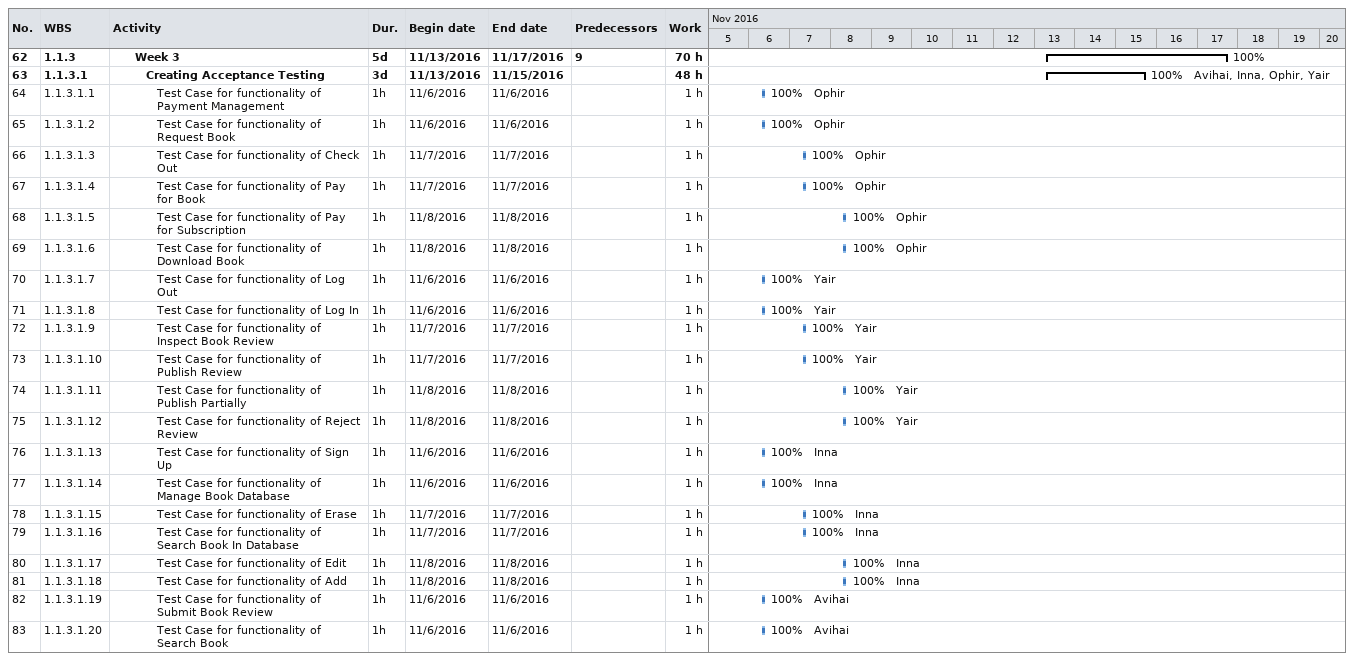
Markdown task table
| ID | WBS | Task | Duration | Start | Finish | Predecessors | Resources | % complete | Work (h) |
|---|---|---|---|---|---|---|---|---|---|
| 62 | 1.1.3 | **Week 3** | 5d | 2016-11-13 | 2016-11-17 | 9 |  | 100 | 70 |
| 63 | 1.1.3.1 | **Creating Acceptance Testing** | 3d | 2016-11-13 | 2016-11-15 |  | Avihai, Inna, Ophir, Yair | 100 | 48 |
| 64 | 1.1.3.1.1 | Test Case for functionality of Payment Management | 1h | 2016-11-06 | 2016-11-06 |  | Ophir | 100 | 1 |
| 65 | 1.1.3.1.2 | Test Case for functionality of Request Book | 1h | 2016-11-06 | 2016-11-06 |  | Ophir | 100 | 1 |
| 66 | 1.1.3.1.3 | Test Case for functionality of Check Out | 1h | 2016-11-07 | 2016-11-07 |  | Ophir | 100 | 1 |
| 67 | 1.1.3.1.4 | Test Case for functionality of Pay for Book | 1h | 2016-11-07 | 2016-11-07 |  | Ophir | 100 | 1 |
| 68 | 1.1.3.1.5 | Test Case for functionality of Pay for Subscription | 1h | 2016-11-08 | 2016-11-08 |  | Ophir | 100 | 1 |
| 69 | 1.1.3.1.6 | Test Case for functionality of Download Book | 1h | 2016-11-08 | 2016-11-08 |  | Ophir | 100 | 1 |
| 70 | 1.1.3.1.7 | Test Case for functionality of Log Out | 1h | 2016-11-06 | 2016-11-06 |  | Yair | 100 | 1 |
| 71 | 1.1.3.1.8 | Test Case for functionality of Log In | 1h | 2016-11-06 | 2016-11-06 |  | Yair | 100 | 1 |
| 72 | 1.1.3.1.9 | Test Case for functionality of Inspect Book Review | 1h | 2016-11-07 | 2016-11-07 |  | Yair | 100 | 1 |
| 73 | 1.1.3.1.10 | Test Case for functionality of Publish Review | 1h | 2016-11-07 | 2016-11-07 |  | Yair | 100 | 1 |
| 74 | 1.1.3.1.11 | Test Case for functionality of Publish Partially | 1h | 2016-11-08 | 2016-11-08 |  | Yair | 100 | 1 |
| 75 | 1.1.3.1.12 | Test Case for functionality of Reject Review | 1h | 2016-11-08 | 2016-11-08 |  | Yair | 100 | 1 |
| 76 | 1.1.3.1.13 | Test Case for functionality of Sign Up | 1h | 2016-11-06 | 2016-11-06 |  | Inna | 100 | 1 |
| 77 | 1.1.3.1.14 | Test Case for functionality of Manage Book Database | 1h | 2016-11-06 | 2016-11-06 |  | Inna | 100 | 1 |
| 78 | 1.1.3.1.15 | Test Case for functionality of Erase | 1h | 2016-11-07 | 2016-11-07 |  | Inna | 100 | 1 |
| 79 | 1.1.3.1.16 | Test Case for functionality of Search Book In Database | 1h | 2016-11-07 | 2016-11-07 |  | Inna | 100 | 1 |
| 80 | 1.1.3.1.17 | Test Case for functionality of Edit | 1h | 2016-11-08 | 2016-11-08 |  | Inna | 100 | 1 |
| 81 | 1.1.3.1.18 | Test Case for functionality of Add | 1h | 2016-11-08 | 2016-11-08 |  | Inna | 100 | 1 |
| 82 | 1.1.3.1.19 | Test Case for functionality of Submit Book Review | 1h | 2016-11-06 | 2016-11-06 |  | Avihai | 100 | 1 |
| 83 | 1.1.3.1.20 | Test Case for functionality of Search Book | 1h | 2016-11-06 | 2016-11-06 |  | Avihai | 100 | 1 |
